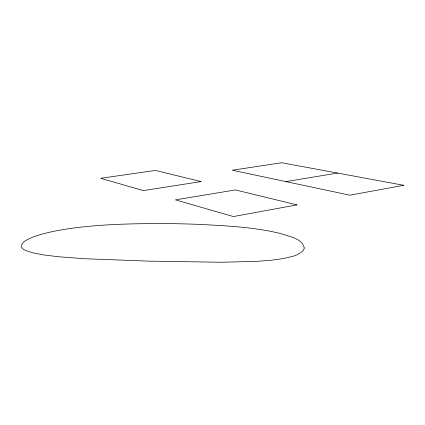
<?xml version="1.0" encoding="UTF-8"?>
<svg xmlns="http://www.w3.org/2000/svg" width="425" height="425" viewBox="0 0 425 425"><rect width="100%" height="100%" fill="white"/><g stroke="black" fill="none" stroke-linecap="round" stroke-linejoin="round"><path stroke-width="0.64" d="M285.876 181.602L337.535 173.065M304.273 248.009L303.657 249.826L302.244 251.573L297.086 254.777L293.362 256.179L283.714 258.506L271.384 260.212L256.684 261.354L221.568 262.257L148.739 261.131L85.398 258.761L58.645 256.753L44.03 254.989L32.656 252.827L25.038 250.235A51.951 12.15 -4.5 0 1 21.25 245.592C22.939 240.715 28.677 239.121 32.895 237.113C42.548 233.506 52.673 231.407 62.799 229.633C96.034 224.267 129.811 223.582 163.413 223.571A406.114 133.843 -5.9 0 1 197.954 224.342C225.707 225.723 253.736 227.014 280.845 233.58C288.878 236.613 302.154 238.048 304.273 248.009M296.937 204.903L233.41 216.564L175.435 199.851L235.461 189.933L296.937 204.903M403.75 185.305L349.887 195.192L232.273 170.218L281.717 162.743L403.75 185.305M201.147 181.576L143.289 190.586L100.64 178.293L155.375 170.43L201.147 181.576"/></g></svg>
